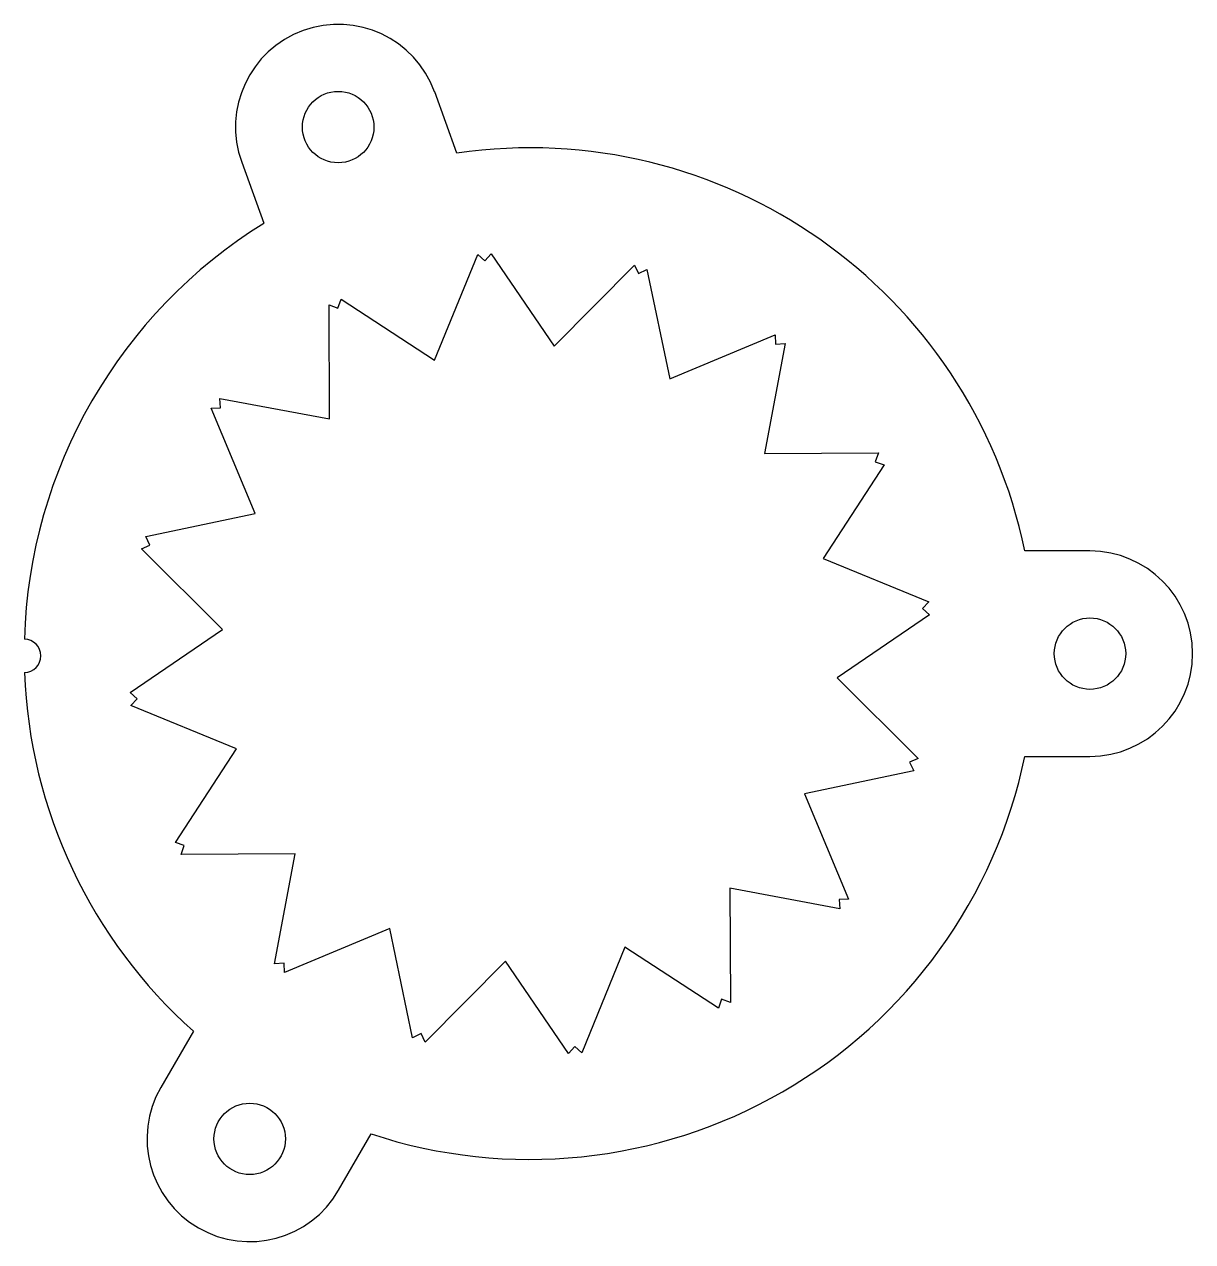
# Model space of a CAD drawing. Header units: millimetres. Extents: x -45 to 59, y -53 to 56.
import ezdxf

# ---------------------------------------------------------------- set-up
doc = ezdxf.new("R2010")
doc.units = ezdxf.units.MM

msp = doc.modelspace()

# ---------------------------------------------------------------- linework, layer by layer
for p, q in [((-6.53, 44.84), (-8.52, 50.32)), ((-25.81, 44.03), (-23.82, 38.55)), ((-8.53, 26.29), (-4.65, 35.75)), ((-4.65, 35.75), (-4.04, 35.18)), ((-4.04, 35.18), (-3.47, 35.82)), ((-3.47, 35.82), (2.17, 27.55)), ((2.17, 27.55), (9.38, 34.8)), ((9.38, 34.8), (9.73, 34.04)), ((9.73, 34.04), (10.5, 34.42)), ((10.5, 34.42), (12.55, 24.62)), ((-17.19, 30.96), (-16.91, 31.76)), ((-16.91, 31.76), (-8.53, 26.29)), ((-17.94, 21.02), (-17.98, 31.24)), ((-17.98, 31.24), (-17.19, 30.96)), ((12.55, 24.62), (21.99, 28.56)), ((21.99, 28.56), (22.02, 27.73)), ((22.87, 27.78), (21.02, 17.94)), ((22.02, 27.73), (22.87, 27.78)), ((-28.56, 21.99), (-27.73, 22.02)), ((-24.62, 12.55), (-28.56, 21.99)), ((-27.78, 22.87), (-17.94, 21.02)), ((-27.73, 22.02), (-27.78, 22.87)), ((21.02, 17.94), (31.24, 17.98)), ((31.24, 17.98), (30.96, 17.19)), ((31.76, 16.91), (26.29, 8.53)), ((30.96, 17.19), (31.76, 16.91)), ((-34.42, 10.5), (-24.62, 12.55)), ((-34.04, 9.73), (-34.42, 10.5)), ((-34.8, 9.38), (-34.04, 9.73)), ((-27.55, 2.17), (-34.8, 9.38)), ((50.2, 9.2), (44.37, 9.2)), ((26.29, 8.53), (35.75, 4.65)), ((35.75, 4.65), (35.18, 4.04)), ((35.82, 3.47), (27.55, -2.17)), ((35.18, 4.04), (35.82, 3.47)), ((-35.82, -3.47), (-27.55, 2.17)), ((27.55, -2.17), (34.8, -9.38)), ((-35.18, -4.04), (-35.82, -3.47)), ((-35.75, -4.65), (-35.18, -4.04)), ((-26.29, -8.53), (-35.75, -4.65)), ((-31.76, -16.91), (-26.29, -8.53)), ((34.8, -9.38), (34.04, -9.73)), ((34.04, -9.73), (34.42, -10.5)), ((44.37, -9.2), (50.2, -9.2)), ((34.42, -10.5), (24.62, -12.55)), ((24.62, -12.55), (28.56, -21.99)), ((-30.96, -17.19), (-31.76, -16.91)), ((-31.24, -17.98), (-30.96, -17.19)), ((-21.02, -17.94), (-31.24, -17.98)), ((-22.87, -27.78), (-21.02, -17.94)), ((17.94, -21.02), (17.98, -31.24)), ((27.78, -22.87), (17.94, -21.02)), ((28.56, -21.99), (27.73, -22.02)), ((27.73, -22.02), (27.78, -22.87)), ((-12.55, -24.62), (-21.99, -28.56)), ((-10.5, -34.42), (-12.55, -24.62)), ((8.53, -26.29), (4.65, -35.75)), ((16.91, -31.76), (8.53, -26.29)), ((-22.02, -27.73), (-22.87, -27.78)), ((-21.99, -28.56), (-22.02, -27.73)), ((-2.17, -27.55), (-9.38, -34.8)), ((3.47, -35.82), (-2.17, -27.55)), ((17.19, -30.96), (16.91, -31.76)), ((17.98, -31.24), (17.19, -30.96)), ((-30.15, -33.83), (-33.07, -38.87)), ((-9.73, -34.04), (-10.5, -34.42)), ((-9.38, -34.8), (-9.73, -34.04)), ((4.04, -35.18), (3.47, -35.82)), ((4.65, -35.75), (4.04, -35.18)), ((-17.13, -48.07), (-14.22, -43.03))]:
    msp.add_line(p, q)
for centre in [(-17.17, 47.17), (50.2, 0), (-25.1, -43.47)]:
    msp.add_circle(centre, 3.2)
for centre, radius, start, end in [((-17.17, 47.17), 9.2, 20, 200), ((0, 0), 45.31, 11.7142, 98.2858), ((0, 0), 45.31, 121.7142, 178.3533), ((50.2, 0), 9.2, -90, 90), ((-45.31, -0.2), 1.5, -88.8016, 89.3016), ((0, 0), 45.31, 182.1467, 228.2858), ((0, 0), 45.31, 251.7142, 348.2858), ((-25.1, -43.47), 9.2, 150, 330)]:
    msp.add_arc(centre, radius, start, end)

doc.saveas('drawing.dxf')
